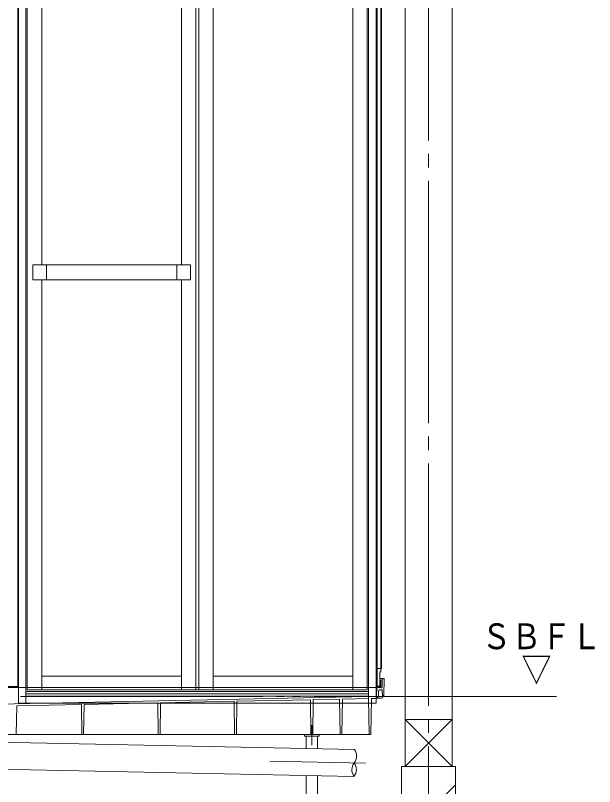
# Model space of a CAD drawing. Units: millimetres on the paper. Extents: x -305 to 305, y -152 to 152.
# Drawn here: x -206.3 to -163.3, y -98 to -40.8 of the extents above; entities that cross this region are included whole.
import ezdxf
from ezdxf.enums import TextEntityAlignment as Align

# ---------------------------------------------------------------- set-up
doc = ezdxf.new("R2010")
doc.units = ezdxf.units.MM
doc.linetypes.add('LONG_CHAIN', pattern=[21, 18, -1, 1, -1])
doc.linetypes.add('LONG_DOUBLE_CHAIN', pattern=[21.8, 18, -1, 0.6, -0.6, 0.6, -1])
doc.layers.add('0-1_VIEW0001', color=7, linetype='Continuous', lineweight=9)
doc.styles.add('ＭＳ ゴシック', font='')
doc.styles.get('ＭＳ ゴシック').set_extended_font_data('MS Gothic')

msp = doc.modelspace()

# ---------------------------------------------------------------- linework, layer by layer
at = {"layer": '0-1_VIEW0001'}
for p, q in [((-177.341, -11.054), (-177.341, -96.554)), ((-173.841, -11.054), (-173.841, -96.554)), ((-206.091, -25.187), (-206.091, -90.62)), ((-206.025, -25.187), (-206.025, -91.854)), ((-205.475, -25.187), (-205.475, -91.854)), ((-180.041, -25.187), (-180.041, -91.854)), ((-179.491, -25.187), (-179.491, -91.854)), ((-179.425, -25.187), (-179.425, -90.554)), ((-179.401, -25.187), (-179.401, -90.554)), ((-179.125, -25.187), (-179.125, -89.52)), ((-179.085, -25.187), (-179.085, -89.287)), ((-205.375, -27.787), (-205.375, -90.854)), ((-204.308, -27.787), (-204.308, -59.295)), ((-193.925, -27.787), (-193.925, -59.295)), ((-192.858, -27.787), (-192.858, -90.854)), ((-192.658, -27.787), (-192.658, -90.854)), ((-191.591, -27.787), (-191.591, -90.854)), ((-181.208, -27.787), (-181.208, -90.854)), ((-180.141, -27.787), (-180.141, -90.854)), ((-204.975, -59.295), (-204.975, -60.412)), ((-204.975, -59.295), (-203.941, -59.295)), ((-203.941, -59.295), (-203.941, -60.412)), ((-203.941, -59.299), (-194.291, -59.299)), ((-194.291, -59.295), (-194.291, -60.412)), ((-193.258, -59.295), (-194.291, -59.295)), ((-193.258, -59.295), (-193.258, -60.412)), ((-204.975, -60.412), (-203.941, -60.412)), ((-204.308, -60.412), (-204.308, -90.854)), ((-203.941, -60.409), (-194.291, -60.409)), ((-193.258, -60.412), (-194.291, -60.412)), ((-193.925, -60.412), (-193.925, -90.854)), ((-179.401, -89.287), (-179.125, -89.287)), ((-179.125, -89.287), (-179.085, -89.287)), ((-193.925, -89.854), (-204.308, -89.854)), ((-181.208, -89.854), (-191.591, -89.854)), ((-179.208, -89.52), (-179.208, -90.597)), ((-179.125, -89.52), (-179.208, -89.52)), ((-179.025, -90.02), (-179.208, -90.02)), ((-179.148, -90.12), (-179.148, -90.554)), ((-179.148, -90.12), (-179.125, -90.12)), ((-179.125, -90.12), (-179.125, -90.554)), ((-179.026, -90.118), (-179.036, -90.671)), ((-178.891, -90.02), (-178.926, -90.02)), ((-178.891, -90.02), (-178.913, -91.287)), ((-179.425, -90.687), (-223.061, -90.687)), ((-221.091, -90.62), (-206.025, -90.62)), ((-205.475, -90.987), (-180.041, -90.987)), ((-205.375, -90.854), (-180.141, -90.854)), ((-179.491, -90.62), (-179.191, -90.62)), ((-179.45, -91.264), (-179.427, -90.751)), ((-179.141, -90.687), (-179.361, -90.687)), ((-179.358, -90.597), (-179.191, -90.597)), ((-179.358, -90.597), (-179.208, -90.597)), ((-179.317, -91.28), (-179.303, -90.949)), ((-179.208, -90.597), (-179.191, -90.597)), ((-179.097, -90.854), (-179.203, -90.854)), ((-179.125, -90.704), (-179.115, -90.704)), ((-179.086, -90.72), (-179.108, -90.72)), ((-179.02, -91.287), (-179.03, -90.918)), ((-216.793, -92.11), (-180.092, -91.344)), ((-205.475, -91.154), (-180.041, -91.154)), ((-205.475, -91.329), (-180.041, -91.329)), ((-189.818, -91.707), (-184.367, -91.593)), ((-184.321, -94.187), (-184.367, -91.593)), ((-184.195, -94.187), (-184.149, -91.588)), ((-184.149, -91.588), (-182.201, -91.548)), ((-182.155, -94.187), (-182.201, -91.548)), ((-182.028, -94.187), (-181.982, -91.543)), ((-181.982, -91.543), (-180.045, -91.503)), ((-180.092, -91.344), (-179.608, -91.334)), ((-179.998, -94.187), (-180.045, -91.503)), ((-179.871, -94.187), (-179.825, -91.504)), ((-179.55, -91.504), (-179.825, -91.504)), ((-179.608, -91.334), (-179.608, -91.361)), ((-179.608, -91.361), (-179.548, -91.359)), ((-179.077, -91.487), (-179.464, -91.487)), ((-178.913, -91.287), (-179.02, -91.287)), ((-178.979, -91.404), (-178.958, -91.287)), ((-206.195, -94.187), (-206.157, -92.048)), ((-206.157, -92.048), (-201.36, -91.948)), ((-206.025, -91.854), (-179.491, -91.854)), ((-201.321, -94.187), (-201.36, -91.948)), ((-201.195, -94.187), (-201.155, -91.944)), ((-201.155, -91.944), (-195.696, -91.83)), ((-195.655, -94.187), (-195.696, -91.83)), ((-195.528, -94.187), (-195.487, -91.825)), ((-195.487, -91.825), (-190.031, -91.711)), ((-189.988, -94.187), (-190.031, -91.711)), ((-189.861, -94.187), (-189.818, -91.707)), ((-173.841, -93.054), (-177.341, -96.554)), ((-173.841, -93.054), (-177.341, -93.054)), ((-177.341, -93.054), (-173.841, -96.554)), ((-216.338, -94.187), (-179.871, -94.187)), ((-184.791, -94.187), (-184.791, -94.307)), ((-184.791, -94.307), (-183.725, -94.307)), ((-184.681, -94.307), (-184.681, -95.221)), ((-183.835, -94.307), (-183.835, -95.238)), ((-183.725, -94.187), (-183.725, -94.307)), ((-214.804, -94.608), (-181.091, -95.294)), ((-214.845, -96.607), (-181.132, -97.294)), ((-173.591, -96.554), (-177.591, -96.554)), ((-177.591, -96.554), (-177.591, -106.887)), ((-173.591, -96.554), (-173.591, -106.887)), ((-184.681, -97.221), (-184.681, -102.34)), ((-183.835, -97.239), (-183.835, -102.34)), ((-177.591, -101.923), (-173.591, -97.923))]:
    msp.add_line(p, q, dxfattribs=at)
at = {"layer": '0-1_VIEW0001', "linetype": 'LONG_CHAIN'}
for p, q in [((-175.591, -11.054), (-175.591, -106.887)), ((-184.258, -93.482), (-184.258, -94.974)), ((-187.376, -96.166), (-180.263, -96.311))]:
    msp.add_line(p, q, dxfattribs=at)
at = {"layer": '0-1_VIEW0001', "linetype": 'LONG_DOUBLE_CHAIN'}
msp.add_line((-166.091, -91.354), (-261.091, -91.354), dxfattribs=at)
at = {"layer": '0-1_VIEW0001'}
for centre, radius, start, end in [((-178.926, -90.12), 0.1, 90, 179), ((-179.361, -90.754), 0.0667, 90, 177.5), ((-179.358, -90.554), 0.0667, 180, 270), ((-179.358, -90.554), 0.0433, 180, 270), ((-179.358, -90.554), 0.0433, 180, 270), ((-179.203, -90.954), 0.1, 90, 177.5), ((-179.191, -90.554), 0.0667, 270, 0), ((-179.191, -90.554), 0.0433, 270, 0), ((-179.141, -90.704), 0.0167, 0, 90), ((-179.108, -90.704), 0.0167, 180, 270), ((-179.097, -90.92), 0.0667, 1.5, 90), ((-179.086, -90.67), 0.05, 270, 359), ((-179.55, -91.27), 0.233, 270, 357.5), ((-179.55, -91.259), 0.1, 271.1458, 357.5), ((-179.077, -91.387), 0.1, 270, 350), ((-181.768, -95.78), 0.833, 321.9634, 35.7032), ((-180.455, -96.807), 0.833, 141.9634, 215.7032), ((-181.788, -96.78), 0.833, 321.9634, 35.7032)]:
    msp.add_arc(centre, radius, start, end, dxfattribs=at)

# ---------------------------------------------------------------- texts
at = {"layer": '0-1_VIEW0001', "style": 'ＭＳ ゴシック', "width": 0.85}
for s, p in [('ＳＢＦＬ', (-171.679, -88.417)), ('▽', (-168.701, -90.862))]:
    msp.add_text(s, height=1.921, dxfattribs=at).set_placement(p, align=Align.BOTTOM_LEFT)

doc.saveas('drawing.dxf')
